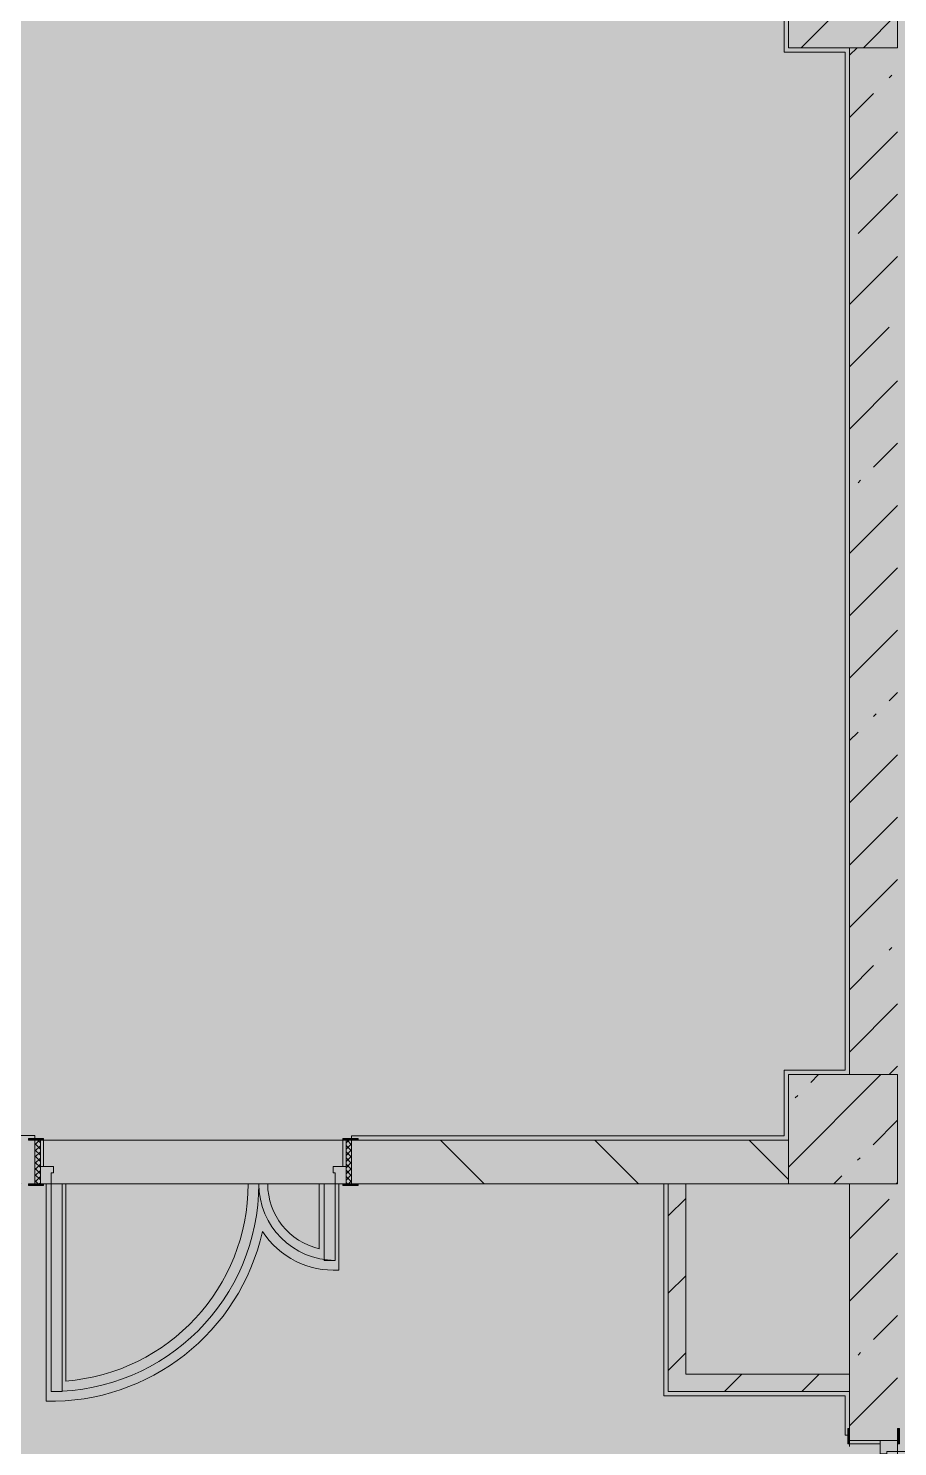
# Model space of a CAD drawing. Header units: millimetres. Extents: x -8624 to 200664, y -8553 to 29000.
# Drawn here: x 117450 to 121430, y 12198 to 18689 of the extents above; entities that cross this region are included whole.
import ezdxf

# ---------------------------------------------------------------- set-up
doc = ezdxf.new("R2010")
doc.units = ezdxf.units.MM
doc.layers.add('A-DETL-GENF-1', color=7, linetype='Continuous', lineweight=9, true_color=0xc0c0c0, transparency=0.4)
for name, color, linetype, lineweight, true_color in [('A-DOOR-1', 7, 'Continuous', 5, 0xb7b7b7), ('A-DOOR-2', 7, 'Continuous', 5, 0xe2e2e2), ('A-DOOR-3', 7, 'Continuous', 5, 0xaaaaaa), ('A-DOOR-FRAM-1', 7, 'Continuous', 5, 0xe2e2e2), ('A-DOOR-FRAM-2', 7, 'Continuous', 5, 0xb7b7b7), ('A-DOOR-FRAM-3', 7, 'Continuous', 5, 0xaaaaaa), ('A-FLOR-1', 7, 'Continuous', 5, 0xb7b7b7), ('A-WALL-3', 7, 'Continuous', 9, 0x737373), ('I-WALL-2', 7, 'Continuous', 5, 0x737373), ('S-COLS-1', 7, 'Continuous', 5, 0x737373)]:
    doc.layers.add(name, color=color, linetype=linetype, lineweight=lineweight, true_color=true_color)
doc.layers.add('I-WALL', color=7, linetype='Continuous', lineweight=5)
doc.layers.add('S-COLS', color=7, linetype='Continuous', lineweight=5)
pattern_1 = [(45, (0, 0), (-176.7767, 176.7767), [])]

# ---------------------------------------------------------------- blocks, each defined once
blk = doc.blocks.new('110_Дверь_СКБ_2Ст - Д-1_л_Лестничная клетка EIS60 2-32142534-3_1_3_птичка копия 1')
at = {"layer": 'A-DOOR-2'}
for points in [[(612.5, 110), (662.5, 110), (662.5, 1010), (612.5, 1010), (612.5, 580.7)], [(-587.5, 110), (-587.5, 510), (-637.5, 510), (-637.5, 110)], [(712.5, -110), (712.5, 30), (697.5, 30), (697.5, -110)]]:
    blk.add_hatch(color=256, dxfattribs=at).paths.add_polyline_path(points)
h = blk.add_hatch(color=256, dxfattribs=at)
h.paths.add_polyline_path([(652.5, 30), (712.5, 30), (712.5, 110), (662.5, 110), (662.5, 60), (652.5, 60)])
h.paths.add_polyline_path([(-687.5, 30), (-627.5, 30), (-627.5, 60), (-637.5, 60), (-637.5, 110), (-687.5, 110)])
at = {"layer": 'A-DOOR-FRAM-1'}
for points in [[(-672.5, 110), (-672.5, 118), (-742.5, 118), (-742.5, 110)], [(767.5, 110), (767.5, 118), (697.5, 118), (697.5, 110)], [(-672.5, -110), (-672.5, 30), (-687.5, 30), (-687.5, -110)], [(-672.5, -118), (-672.5, -110), (-742.5, -110), (-742.5, -118)], [(767.5, -118), (767.5, -110), (697.5, -110), (697.5, -118)]]:
    blk.add_hatch(color=256, dxfattribs=at).paths.add_polyline_path(points)
at = {"layer": 'A-DOOR-1'}
for p, q in [((662.5, 1010), (612.5, 1010)), ((612.5, 1010), (612.5, 110)), ((662.5, 110), (662.5, 1010)), ((-637.5, 510), (-637.5, 110)), ((-587.5, 510), (-637.5, 510)), ((-587.5, 110), (-587.5, 510)), ((-637.5, 110), (-587.5, 110)), ((612.5, 110), (662.5, 110))]:
    blk.add_line(p, q, dxfattribs=at)
for centre, radius, start, end in [((662.5, 110), 900, 90, 180), ((-637.5, 110), 400, 360, 90)]:
    blk.add_arc(centre, radius, start, end, dxfattribs=at)
at = {"layer": 'A-DOOR-FRAM-2'}
for p, q in [((-672.5, 118), (-742.5, 118)), ((-742.5, 118), (-742.5, 110)), ((-742.5, 110), (-672.5, 110)), ((-637.5, 110), (-687.5, 110)), ((-687.5, 110), (-687.5, 30)), ((-672.5, 110), (-672.5, 118)), ((-637.5, 60), (-637.5, 110)), ((662.5, 110), (662.5, 60)), ((712.5, 110), (662.5, 110)), ((767.5, 118), (697.5, 118)), ((697.5, 118), (697.5, 110)), ((697.5, 110), (767.5, 110)), ((712.5, 30), (712.5, 110)), ((767.5, 110), (767.5, 118)), ((-687.5, 30), (-627.5, 30)), ((-672.5, 30), (-687.5, 30)), ((-687.5, 30), (-687.5, -110)), ((-672.5, -110), (-672.5, 30)), ((-627.5, 60), (-637.5, 60)), ((-627.5, 30), (-627.5, 60)), ((662.5, 60), (652.5, 60)), ((652.5, 60), (652.5, 30)), ((652.5, 30), (712.5, 30)), ((712.5, 30), (697.5, 30)), ((697.5, 30), (697.5, -110)), ((712.5, -110), (712.5, 30)), ((-672.5, -110), (-742.5, -110)), ((-742.5, -110), (-742.5, -118)), ((-742.5, -118), (-672.5, -118)), ((-687.5, -110), (-672.5, -110)), ((-672.5, -118), (-672.5, -110)), ((697.5, -110), (712.5, -110)), ((767.5, -110), (697.5, -110)), ((697.5, -110), (697.5, -118)), ((697.5, -118), (767.5, -118)), ((767.5, -118), (767.5, -110))]:
    blk.add_line(p, q, dxfattribs=at)
blk = doc.blocks.new('BSC_Колонна _Прямоугольная - 500х500-22291386-3_1_3_птичка копия 1')
at = {"layer": 'S-COLS'}
h = blk.add_hatch(dxfattribs=at)
h.set_pattern_fill('FP_94', color=256, style=0, pattern_type=2)
h.set_pattern_definition([(45, (-121180, -13650), (-285.1231, 285.1231), []), (45, (-120894.88, -13650), (-285.1231, 285.1231), [504.031, -100.806, 16.764, -84.042])])
h.paths.add_polyline_path([(-250, -250), (250, -250), (250, 250), (-250, 250)])
at = {"layer": 'S-COLS-1'}
for p, q in [((250, 250), (-250, 250)), ((-250, 250), (-250, -250)), ((250, -250), (250, 250)), ((-250, -250), (250, -250))]:
    blk.add_line(p, q, dxfattribs=at)
blk = doc.blocks.new('BSC_Колонна _Прямоугольная - 500х500-V125-3_1_3_птичка копия 1')
at = {"layer": 'S-COLS'}
h = blk.add_hatch(dxfattribs=at)
h.set_pattern_fill('FP_103', color=256, style=0, pattern_type=2)
h.set_pattern_definition([(45, (-121180, -18850), (-285.1231, 285.1231), []), (45, (-120894.88, -18850), (-285.1231, 285.1231), [504.031, -100.806, 16.764, -84.042])])
h.paths.add_polyline_path([(-250, -250), (250, -250), (250, 250), (-250, 250), (-250, -204.4)])
at = {"layer": 'S-COLS-1'}
for p, q in [((250, 250), (-250, 250)), ((-250, 250), (-250, -250)), ((250, -250), (250, 250)), ((-250, -250), (250, -250))]:
    blk.add_line(p, q, dxfattribs=at)
blk = doc.blocks.new('110_Дверь_СКБ_2Ст - Д-6_п__ ДОО_Дв_1450x2100h_Дверь из раздевальной в коридор-32358047-3_1_3_птичка копия 1')
at = {"layer": 'A-DOOR-2'}
h = blk.add_hatch(color=256, dxfattribs=at)
h.paths.add_polyline_path([(-637.5, -100), (-637.5, -50), (-627.5, -50), (-627.5, -20), (-687.5, -20), (-687.5, -100)])
h.paths.add_polyline_path([(662.5, -100), (712.5, -100), (712.5, -20), (652.5, -20), (652.5, -50), (662.5, -50)])
for points in [[(-587.5, -1050), (-587.5, -100), (-637.5, -100), (-637.5, -1050)], [(662.5, -450), (662.5, -100), (612.5, -100), (612.5, -450)]]:
    blk.add_hatch(color=256, dxfattribs=at).paths.add_polyline_path(points)
at = {"layer": 'A-DOOR-3'}
h = blk.add_hatch(dxfattribs=at)
h.set_pattern_fill('FP_117', color=256, style=0, pattern_type=2)
h.set_pattern_definition([(225, (1576.41, -164.685), (-14.14214, 14.14214), []), (135, (1576.41, -164.685), (14.14214, 14.14214), [])])
h.paths.add_polyline_path([(737.5, -100), (737.5, 100), (712.5, 100), (712.5, -100), (726.1, -100)])
at = {"layer": 'A-DOOR-FRAM-1'}
for points in [[(-672.5, 100), (-672.5, 108), (-742.5, 108), (-742.5, 100)], [(-672.5, -20), (-672.5, 100), (-687.5, 100), (-687.5, -20)], [(697.5, 100), (767.5, 100), (767.5, 108), (697.5, 108)], [(712.5, -20), (712.5, 100), (697.5, 100), (697.5, -20)], [(-672.5, -108), (-672.5, -100), (-742.5, -100), (-742.5, -108)], [(697.5, -108), (767.5, -108), (767.5, -100), (697.5, -100)]]:
    blk.add_hatch(color=256, dxfattribs=at).paths.add_polyline_path(points)
at = {"layer": 'A-DOOR-FRAM-3'}
h = blk.add_hatch(dxfattribs=at)
h.set_pattern_fill('FP_118', color=256, style=0, pattern_type=2)
h.set_pattern_definition([(315, (-546.384, -164.685), (-14.1421, -14.1421), []), (225, (-546.384, -164.685), (-14.1421, 14.1421), [])])
h.paths.add_polyline_path([(-687.5, -100), (-687.5, 100), (-712.5, 100), (-712.5, -100)])
at = {"layer": 'A-DOOR-1'}
for p, q in [((-637.5, -100), (-587.5, -100)), ((-637.5, -1050), (-637.5, -100)), ((-587.5, -100), (-587.5, -1050)), ((612.5, -100), (662.5, -100)), ((612.5, -450), (612.5, -100)), ((662.5, -100), (662.5, -450)), ((662.5, -450), (612.5, -450)), ((-587.5, -1050), (-637.5, -1050))]:
    blk.add_line(p, q, dxfattribs=at)
for centre, radius, start, end in [((-637.5, -100), 950, 270, 360), ((662.5, -100), 350, 180, 270)]:
    blk.add_arc(centre, radius, start, end, dxfattribs=at)
at = {"layer": 'A-DOOR-FRAM-2'}
for p, q in [((-742.5, 108), (-672.5, 108)), ((-742.5, 100), (-742.5, 108)), ((-672.5, 100), (-742.5, 100)), ((-712.5, 100), (-687.5, 100)), ((-712.5, -100), (-712.5, 100)), ((-687.5, 100), (-687.5, -100)), ((-687.5, 100), (-672.5, 100)), ((-687.5, -20), (-687.5, 100)), ((-672.5, 108), (-672.5, 100)), ((-672.5, 100), (-672.5, -20)), ((697.5, 100), (697.5, 108)), ((697.5, 108), (767.5, 108)), ((697.5, -20), (697.5, 100)), ((697.5, 100), (712.5, 100)), ((767.5, 100), (697.5, 100)), ((712.5, -100), (712.5, 100)), ((712.5, 100), (737.5, 100)), ((712.5, 100), (712.5, -20)), ((737.5, 100), (737.5, -100)), ((767.5, 108), (767.5, 100)), ((-687.5, -20), (-627.5, -20)), ((-687.5, -100), (-687.5, -20)), ((-672.5, -20), (-687.5, -20)), ((-637.5, -50), (-637.5, -100)), ((-627.5, -50), (-637.5, -50)), ((-627.5, -20), (-627.5, -50)), ((652.5, -20), (712.5, -20)), ((652.5, -50), (652.5, -20)), ((662.5, -50), (652.5, -50)), ((662.5, -100), (662.5, -50)), ((712.5, -20), (697.5, -20)), ((712.5, -20), (712.5, -100)), ((-742.5, -100), (-672.5, -100)), ((-742.5, -108), (-742.5, -100)), ((-672.5, -108), (-742.5, -108)), ((-687.5, -100), (-712.5, -100)), ((-637.5, -100), (-687.5, -100)), ((-672.5, -100), (-672.5, -108)), ((712.5, -100), (662.5, -100)), ((697.5, -108), (697.5, -100)), ((697.5, -100), (767.5, -100)), ((767.5, -108), (697.5, -108)), ((737.5, -100), (712.5, -100)), ((767.5, -100), (767.5, -108))]:
    blk.add_line(p, q, dxfattribs=at)

msp = doc.modelspace()

# ---------------------------------------------------------------- hatches: boundary and pattern name
at = {"layer": 'A-DETL-GENF-1'}
msp.add_hatch(color=256, dxfattribs=at).paths.add_polyline_path([(120684.4, -258), (125233, -258), (125233, 21479), (93333, 21479), (93333, 27379), (84570, 27379), (84570, 10208.3), (89210, 10208.3), (89210, -258), (119801.7, -258)])
at = {"layer": 'I-WALL'}
h = msp.add_hatch(dxfattribs=at)
h.set_pattern_fill('FP_23', color=256, style=0, pattern_type=2)
h.set_pattern_definition([(45, (0, 0), (-285.1231, 285.1231), []), (45, (285.12, 0), (-285.1231, 285.1231), [504.031, -100.806, 16.764, -84.042])])
h.paths.add_polyline_path([(121210, 10380), (121430, 10380), (121430, 10825), (121210, 10825), (121210, 10400)])
h.paths.add_polyline_path([(121380, 12225), (121430, 12225), (121430, 13400), (121210, 13400), (121210, 12225), (121350, 12225)])
h.paths.add_polyline_path([(121210, 13900), (121430, 13900), (121430, 18600), (121210, 18600), (121210, 14090.7)])
h.paths.add_polyline_path([(121429.6, 19100), (121430, 19100), (121430, 19110), (121210, 19110), (121210, 19100)])
h = msp.add_hatch(dxfattribs=at)
h.set_pattern_fill('FP_26', color=256, style=0, pattern_type=2)
h.set_pattern_definition([(135, (0, 0), (-353.5534, -353.5534), [])])
h.paths.add_polyline_path([(120930, 13400), (120930, 13600), (118930.4, 13600), (118930.4, 13400), (120684.4, 13400)])
h.paths.add_polyline_path([(113622.9, 13400), (115600, 13400), (115600, 13600), (111050, 13600), (111050, 13400), (111857.6, 13400)])
h.paths.add_polyline_path([(116271, 13400), (117480.4, 13400), (117480.4, 13600), (116100, 13600), (116100, 13400)])
h.paths.add_polyline_path([(104796.1, 13400), (108320, 13400), (108320, 13600), (103000, 13600), (103000, 13400), (103030.8, 13400)])
h.paths.add_polyline_path([(109770, 13400), (110550, 13400), (110550, 13600), (109770, 13600)])
h.paths.add_polyline_path([(101550, 13400), (101550, 13600), (101100, 13600), (101100, 13400), (101520, 13400)])
h = msp.add_hatch(dxfattribs=at)
h.set_pattern_fill('FP_28', color=256, style=0, pattern_type=2)
h.set_pattern_definition(pattern_1)
h.paths.add_polyline_path([(120460, 12450), (120460, 13400), (120380, 13400), (120380, 12450)])
h = msp.add_hatch(dxfattribs=at)
h.set_pattern_fill('FP_28', color=256, style=0, pattern_type=2)
h.set_pattern_definition(pattern_1)
h.paths.add_polyline_path([(120460, 12450), (121210, 12450), (121210, 12530), (120460, 12530)])

# ---------------------------------------------------------------- linework, layer by layer
at = {"layer": 'A-FLOR-1'}
for p, q in [((120910, 18580), (120910, 19120)), ((121190, 18580), (120910, 18580)), ((121190, 13920), (121190, 18580)), ((120910, 13620), (120910, 13920)), ((120910, 13920), (121190, 13920)), ((117301.4, 13621), (117480.4, 13621)), ((117480.4, 13621), (117480.4, 13608)), ((118930.4, 13608), (118930.4, 13620)), ((118930.4, 13620), (120910, 13620)), ((117531.3, 13400), (117531.3, 12405.2)), ((117621.3, 13400), (117605.4, 13400)), ((117621.3, 12497.7), (117621.3, 13400)), ((118546.3, 13400), (118456.3, 13400)), ((118805.4, 13400), (118782.4, 13400)), ((118782.4, 13400), (118782.4, 13102.9)), ((118872.4, 13005.6), (118872.4, 13400)), ((120360, 12430), (120360, 13400)), ((121190, 12430), (120360, 12430)), ((121190, 12250), (121190, 12430)), ((121202, 12250), (121190, 12250))]:
    msp.add_line(p, q, dxfattribs=at)
for centre, radius, start, end in [((117551.3, 13400), 905, 274.43687, 360), ((118851.3, 13400), 305, 180, 256.9573), ((117551.3, 13400), 995, 268.8489, 347.32946), ((118851.3, 13400), 395, 213.54048, 273.07201)]:
    msp.add_arc(centre, radius, start, end, dxfattribs=at)
at = {"layer": 'A-WALL-3'}
for p, q in [((120460, 13400), (120380, 13400)), ((121210, 12450), (121210, 12530))]:
    msp.add_line(p, q, dxfattribs=at)
at = {"layer": 'I-WALL-2'}
for p, q in [((121210, 18600), (121210, 13900)), ((117520.4, 13600), (118890.4, 13600)), ((120930, 13600), (118960.4, 13600)), ((118456.3, 13400), (117621.3, 13400)), ((118782.4, 13400), (118546.3, 13400)), ((118960.4, 13400), (120380, 13400)), ((120380, 13400), (120380, 12450)), ((120460, 12530), (120460, 13400)), ((120460, 13400), (120930, 13400)), ((121210, 13400), (121210, 12530)), ((121210, 12530), (120460, 12530)), ((120380, 12450), (121210, 12450)), ((121210, 12450), (121210, 12280)), ((121210, 12197.6), (121210, 12210))]:
    msp.add_line(p, q, dxfattribs=at)

# ---------------------------------------------------------------- block references
at = {"layer": 'A-DOOR-1'}
msp.add_blockref('110_Дверь_СКБ_2Ст - Д-6_п__ ДОО_Дв_1450x2100h_Дверь из раздевальной в коридор-32358047-3_1_3_птичка копия 1', (118192.9, 13500), dxfattribs=at)
at = {"layer": 'A-DOOR-1', "rotation": 269.9999999999998}
msp.add_blockref('110_Дверь_СКБ_2Ст - Д-1_л_Лестничная клетка EIS60 2-32142534-3_1_3_птичка копия 1', (121320, 11537.5), dxfattribs=at)
at = {"layer": 'S-COLS-1'}
for name, p in [('BSC_Колонна _Прямоугольная - 500х500-V125-3_1_3_птичка копия 1', (121180, 18850)), ('BSC_Колонна _Прямоугольная - 500х500-22291386-3_1_3_птичка копия 1', (121180, 13650))]:
    msp.add_blockref(name, p, dxfattribs=at)

doc.saveas('drawing.dxf')
